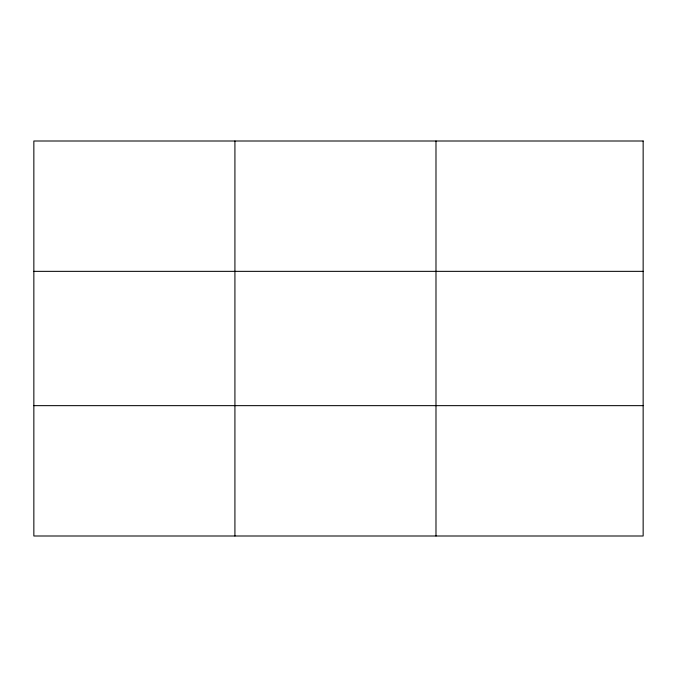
<?xml version="1.0" encoding="UTF-8"?>
<svg xmlns="http://www.w3.org/2000/svg" width="677" height="677" viewBox="0 0 677 677"><rect width="100%" height="100%" fill="white"/><g stroke="black" fill="none" stroke-linecap="round" stroke-linejoin="round"><path stroke-width="1.02" d="M234.919 535.998L234.919 141.002M435.988 535.998L435.988 141.002M33.85 271.35L643.15 271.35M33.85 405.65L643.15 405.65M643.15 141.002L643.15 535.998L33.85 535.998L33.85 141.002L643.15 141.002"/></g></svg>
